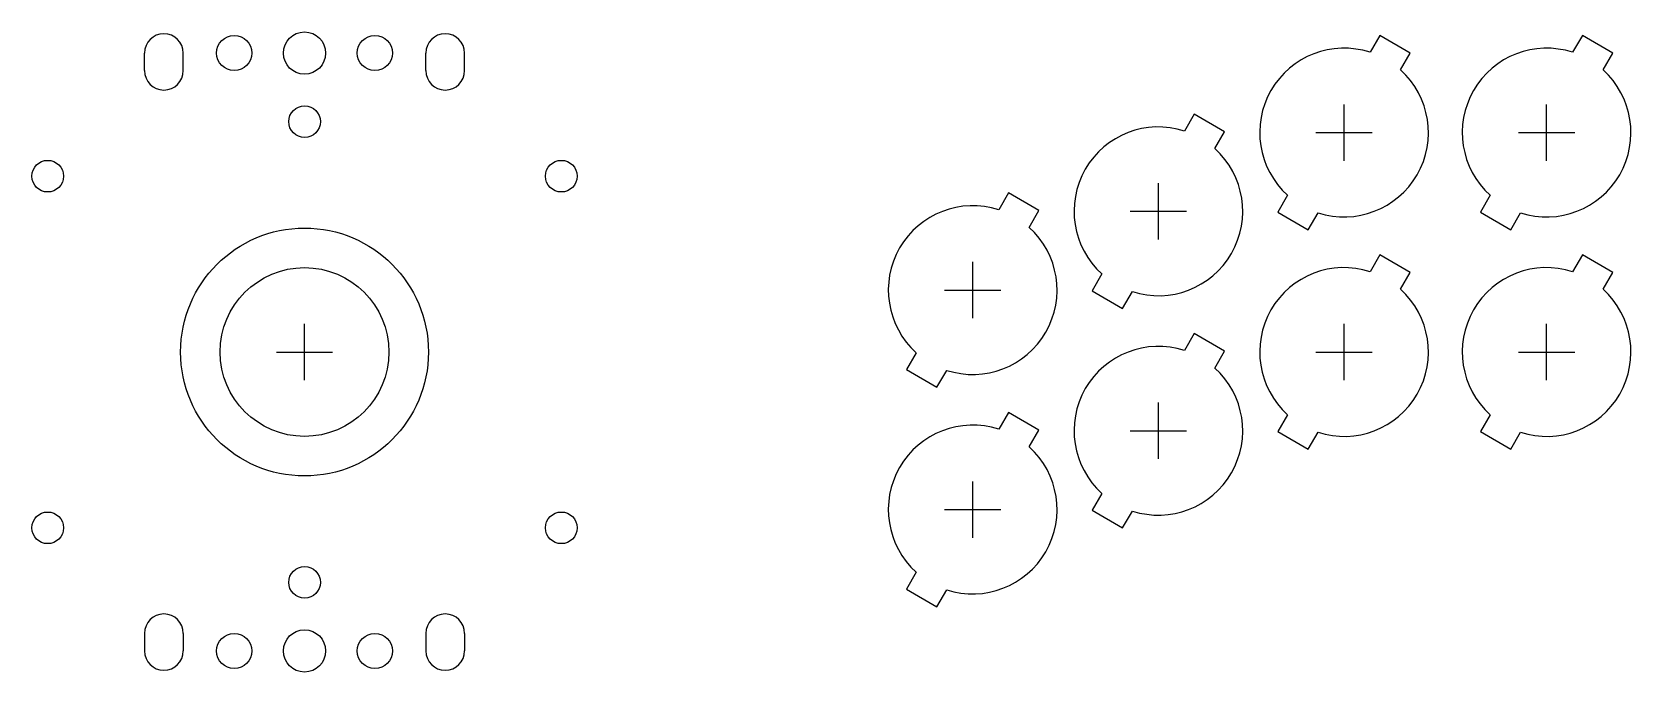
# Model space of a CAD drawing. Header units: millimetres. Extents: x -39 to 189, y -46 to 46.
import ezdxf

# ---------------------------------------------------------------- set-up
doc = ezdxf.new("R2010")
doc.units = ezdxf.units.MM
for name, color, linetype in [('BUTTONS', 1, 'Continuous'), ('GL_PLATE_HOLES', 2, 'Continuous'), ('JOYSTICK_BORE_24', 5, 'Continuous'), ('JOYSTICK_BORE_35.25', 3, 'Continuous'), ('REFERENCE', 8, 'Continuous')]:
    doc.layers.add(name, color=color, linetype=linetype)

msp = doc.modelspace()

# ---------------------------------------------------------------- linework, layer by layer
at = {"layer": 'BUTTONS'}
for points in [[(151.5, 42.61, 0.809427), (139.77, 22.29), (138.38, 19.89), (142.72, 17.39), (144.1, 19.79, 0.809427), (155.83, 40.11), (157.22, 42.51), (152.88, 45.01)], [(180.3, 42.61, 0.809427), (168.57, 22.29), (167.18, 19.89), (171.52, 17.39), (172.9, 19.79, 0.809427), (184.63, 40.11), (186.02, 42.51), (181.68, 45.01)], [(125.1, 31.41, 0.809427), (113.37, 11.09), (111.98, 8.69), (116.32, 6.19), (117.7, 8.59, 0.809427), (129.43, 28.91), (130.82, 31.31), (126.48, 33.81)], [(98.7, 20.21, 0.809427), (86.97, -0.11), (85.58, -2.51), (89.92, -5.01), (91.3, -2.61, 0.809427), (103.03, 17.71), (104.42, 20.11), (100.08, 22.61)], [(151.5, 11.41, 0.809427), (139.77, -8.91), (138.38, -11.31), (142.72, -13.81), (144.1, -11.41, 0.809427), (155.83, 8.91), (157.22, 11.31), (152.88, 13.81)], [(180.3, 11.41, 0.809427), (168.57, -8.91), (167.18, -11.31), (171.52, -13.81), (172.9, -11.41, 0.809427), (184.63, 8.91), (186.02, 11.31), (181.68, 13.81)], [(125.1, 0.21, 0.809427), (113.37, -20.11), (111.98, -22.51), (116.32, -25.01), (117.7, -22.61, 0.809427), (129.43, -2.29), (130.82, 0.11), (126.48, 2.61)], [(98.7, -10.99, 0.809427), (86.97, -31.31), (85.58, -33.71), (89.92, -36.21), (91.3, -33.81, 0.809427), (103.03, -13.49), (104.42, -11.09), (100.08, -8.59)]]:
    msp.add_lwpolyline(points, format="xyb", close=True, dxfattribs=at)
at = {"layer": 'GL_PLATE_HOLES'}
for p, q in [((-22.75, 40), (-22.75, 42.5)), ((-17.25, 40), (-17.25, 42.5)), ((17.25, 40), (17.25, 42.5)), ((22.75, 40), (22.75, 42.5)), ((-22.75, -40), (-22.75, -42.5)), ((-17.25, -40), (-17.25, -42.5)), ((17.25, -40), (17.25, -42.5)), ((22.75, -40), (22.75, -42.5))]:
    msp.add_line(p, q, dxfattribs=at)
for centre, radius in [((0, 42.5), 3), ((-10, 42.5), 2.5), ((10, 42.5), 2.5), ((0, 32.75), 2.25), ((-36.5, 25), 2.25), ((36.5, 25), 2.25), ((-36.5, -25), 2.25), ((36.5, -25), 2.25), ((0, -32.75), 2.25), ((-10, -42.5), 2.5), ((0, -42.5), 3), ((10, -42.5), 2.5)]:
    msp.add_circle(centre, radius, dxfattribs=at)
for centre, start, end in [((-20, 42.5), 0, 180), ((20, 42.5), 0, 180), ((-20, 40), 180, 360), ((20, 40), 180, 360), ((-20, -40), 0, 180), ((20, -40), 0, 180), ((-20, -42.5), -180, 0), ((20, -42.5), -180, 0)]:
    msp.add_arc(centre, 2.75, start, end, dxfattribs=at)
at = {"layer": 'JOYSTICK_BORE_24'}
msp.add_circle((0, 0), 12, dxfattribs=at)
at = {"layer": 'JOYSTICK_BORE_35.25'}
msp.add_circle((0, 0), 17.62, dxfattribs=at)
at = {"layer": 'REFERENCE'}
for p, q in [((147.8, 27.2), (147.8, 35.2)), ((176.6, 27.2), (176.6, 35.2)), ((143.8, 31.2), (151.8, 31.2)), ((172.6, 31.2), (180.6, 31.2)), ((121.4, 16), (121.4, 24)), ((117.4, 20), (125.4, 20)), ((95, 4.8), (95, 12.8)), ((91, 8.8), (99, 8.8)), ((0, -4), (0, 4)), ((147.8, -4), (147.8, 4)), ((176.6, -4), (176.6, 4)), ((-4, 0), (4, 0)), ((143.8, 0), (151.8, 0)), ((172.6, 0), (180.6, 0)), ((121.4, -15.2), (121.4, -7.2)), ((117.4, -11.2), (125.4, -11.2)), ((95, -26.4), (95, -18.4)), ((91, -22.4), (99, -22.4))]:
    msp.add_line(p, q, dxfattribs=at)

doc.saveas('drawing.dxf')
